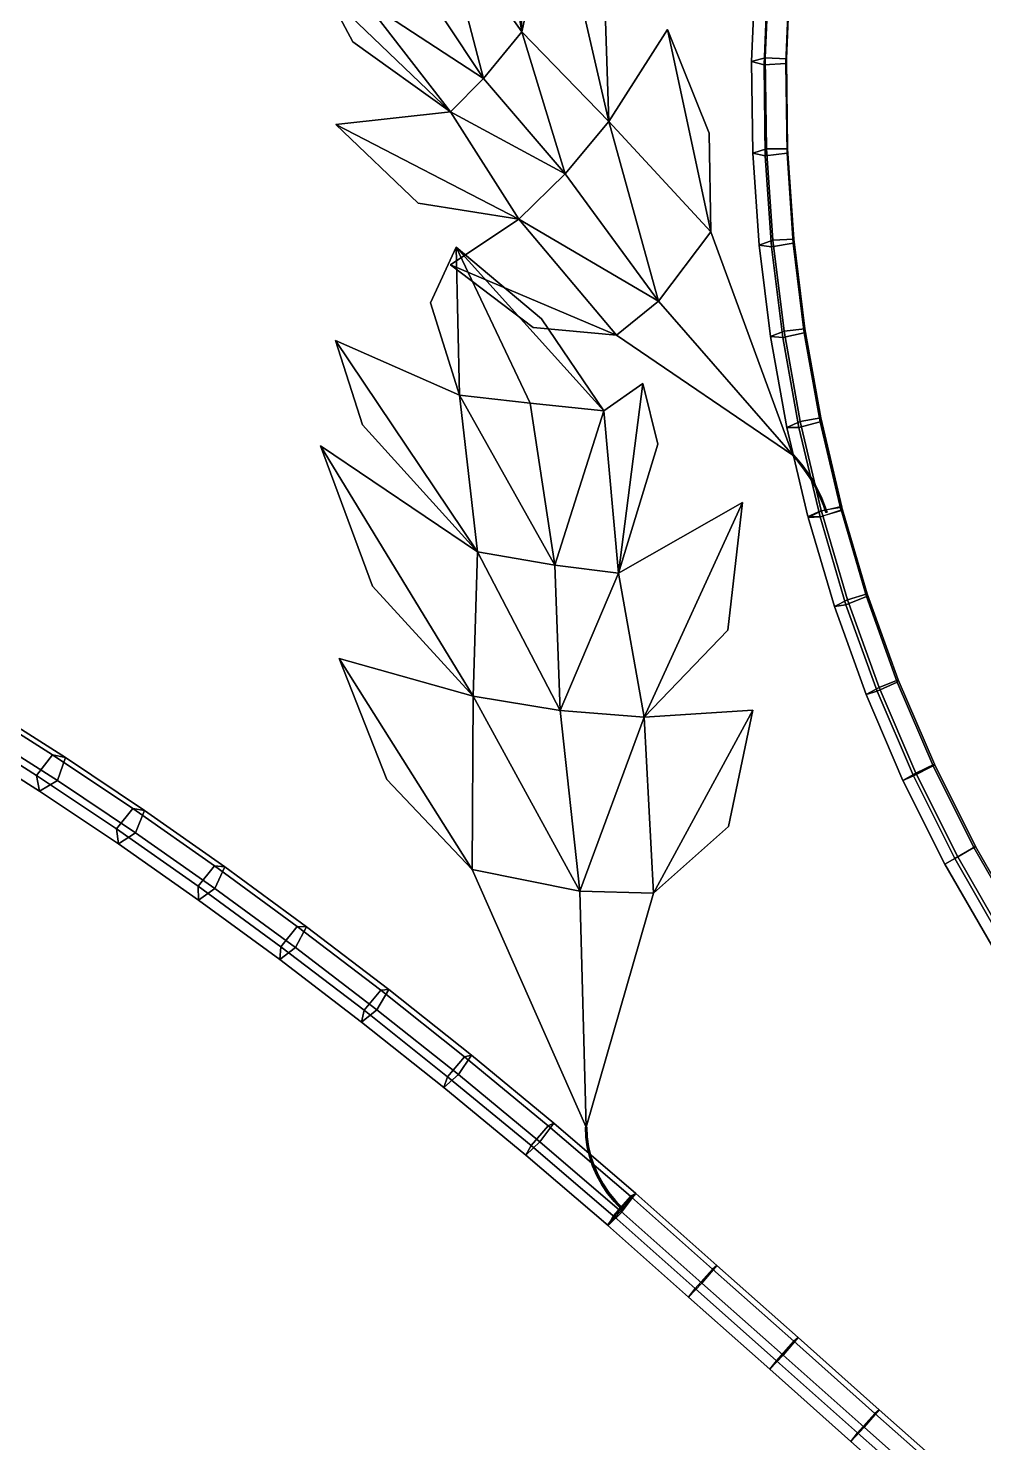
# Model space of a CAD drawing. Header units: metres. Extents: x -349 to 464, y -383 to 362.
# Drawn here: x -65.3 to -6.3, y 107.7 to 194.9 of the extents above; entities that cross this region are included whole.
import ezdxf

# ---------------------------------------------------------------- set-up
doc = ezdxf.new("R2010")
doc.units = ezdxf.units.M

msp = doc.modelspace()

# ---------------------------------------------------------------- linework, layer by layer
at = {"layer": 'Breeder_Leaf', "color": 3}
for points in [[(-39.7761, 201.669, 306.5938), (-37.08108, 207.9993, 304.1791), (-34.8304, 194.6842, 304.2363)], [(-39.7761, 201.669, 306.5938), (-34.8304, 194.6842, 304.2363), (-37.08108, 207.9993, 304.1791)], [(-37.08108, 207.9993, 304.1791), (-35.0876, 203.6268, 302.9926), (-34.8304, 194.6842, 304.2363)], [(-37.08108, 207.9993, 304.1791), (-34.8304, 194.6842, 304.2363), (-35.0876, 203.6268, 302.9926)], [(-34.8304, 194.6842, 304.2363), (-32.8325, 203.7885, 298.7035), (-29.4649, 189.1527, 302.8711)], [(-34.8304, 194.6842, 304.2363), (-29.4649, 189.1527, 302.8711), (-32.8325, 203.7885, 298.7035)], [(-32.8325, 203.7885, 298.7035), (-29.7142, 196.5895, 299.3317), (-29.4649, 189.1527, 302.8711)], [(-32.8325, 203.7885, 298.7035), (-29.4649, 189.1527, 302.8711), (-29.7142, 196.5895, 299.3317)], [(-37.2068, 191.8058, 307.7579), (-42.09244, 199.1832, 309.8149), (-39.7761, 201.669, 306.5938)], [(-37.2068, 191.8058, 307.7579), (-39.7761, 201.669, 306.5938), (-42.09244, 199.1832, 309.8149)], [(-37.2068, 191.8058, 307.7579), (-39.7761, 201.669, 306.5938), (-34.8304, 194.6842, 304.2363)], [(-37.2068, 191.8058, 307.7579), (-34.8304, 194.6842, 304.2363), (-39.7761, 201.669, 306.5938)], [(-44.5384, 196.6002, 312.8833), (-42.09244, 199.1832, 309.8149), (-37.2068, 191.8058, 307.7579)], [(-44.5384, 196.6002, 312.8833), (-37.2068, 191.8058, 307.7579), (-42.09244, 199.1832, 309.8149)], [(-39.2309, 189.7428, 312.0852), (-46.8503, 197.0444, 319.1079), (-44.5384, 196.6002, 312.8833)], [(-39.2309, 189.7428, 312.0852), (-44.5384, 196.6002, 312.8833), (-46.8503, 197.0444, 319.1079)], [(-39.2309, 189.7428, 312.0852), (-45.2521, 194.067, 318.3444), (-46.8503, 197.0444, 319.1079)], [(-39.2309, 189.7428, 312.0852), (-46.8503, 197.0444, 319.1079), (-45.2521, 194.067, 318.3444)], [(-39.2309, 189.7428, 312.0852), (-44.5384, 196.6002, 312.8833), (-37.2068, 191.8058, 307.7579)], [(-39.2309, 189.7428, 312.0852), (-37.2068, 191.8058, 307.7579), (-44.5384, 196.6002, 312.8833)], [(-32.1537, 185.933, 306.8748), (-37.2068, 191.8058, 307.7579), (-34.8304, 194.6842, 304.2363)], [(-32.1537, 185.933, 306.8748), (-34.8304, 194.6842, 304.2363), (-37.2068, 191.8058, 307.7579)], [(-32.1537, 185.933, 306.8748), (-34.8304, 194.6842, 304.2363), (-29.4649, 189.1527, 302.8711)], [(-32.1537, 185.933, 306.8748), (-29.4649, 189.1527, 302.8711), (-34.8304, 194.6842, 304.2363)], [(-29.4649, 189.1527, 302.8711), (-25.8522, 194.8371, 297.8157), (-23.1669, 182.3523, 301.5206)], [(-29.4649, 189.1527, 302.8711), (-23.1669, 182.3523, 301.5206), (-25.8522, 194.8371, 297.8157)], [(-25.8522, 194.8371, 297.8157), (-23.2732, 188.4453, 297.7398), (-23.1669, 182.3523, 301.5206)], [(-25.8522, 194.8371, 297.8157), (-23.1669, 182.3523, 301.5206), (-23.2732, 188.4453, 297.7398)], [(-39.2309, 189.7428, 312.0852), (-37.2068, 191.8058, 307.7579), (-32.1537, 185.933, 306.8748)], [(-39.2309, 189.7428, 312.0852), (-32.1537, 185.933, 306.8748), (-37.2068, 191.8058, 307.7579)], [(-35.00908, 183.1405, 311.0729), (-46.3175, 188.9672, 320.2169), (-39.2309, 189.7428, 312.0852)], [(-35.00908, 183.1405, 311.0729), (-39.2309, 189.7428, 312.0852), (-46.3175, 188.9672, 320.2169)], [(-35.00908, 183.1405, 311.0729), (-39.2309, 189.7428, 312.0852), (-32.1537, 185.933, 306.8748)], [(-35.00908, 183.1405, 311.0729), (-32.1537, 185.933, 306.8748), (-39.2309, 189.7428, 312.0852)], [(-35.00908, 183.1405, 311.0729), (-41.219, 184.11, 316.3779), (-46.3175, 188.9672, 320.2169)], [(-35.00908, 183.1405, 311.0729), (-46.3175, 188.9672, 320.2169), (-41.219, 184.11, 316.3779)], [(-26.3908, 178.073, 305.3533), (-32.1537, 185.933, 306.8748), (-29.4649, 189.1527, 302.8711)], [(-26.3908, 178.073, 305.3533), (-29.4649, 189.1527, 302.8711), (-32.1537, 185.933, 306.8748)], [(-26.3908, 178.073, 305.3533), (-29.4649, 189.1527, 302.8711), (-23.1669, 182.3523, 301.5206)], [(-26.3908, 178.073, 305.3533), (-23.1669, 182.3523, 301.5206), (-29.4649, 189.1527, 302.8711)], [(-35.00908, 183.1405, 311.0729), (-32.1537, 185.933, 306.8748), (-26.3908, 178.073, 305.3533)], [(-35.00908, 183.1405, 311.0729), (-26.3908, 178.073, 305.3533), (-32.1537, 185.933, 306.8748)], [(-28.9979, 175.9821, 310.5178), (-39.2313, 180.31, 317.7539), (-35.00908, 183.1405, 311.0729)], [(-28.9979, 175.9821, 310.5178), (-35.00908, 183.1405, 311.0729), (-39.2313, 180.31, 317.7539)], [(-28.9979, 175.9821, 310.5178), (-35.00908, 183.1405, 311.0729), (-26.3908, 178.073, 305.3533)], [(-28.9979, 175.9821, 310.5178), (-26.3908, 178.073, 305.3533), (-35.00908, 183.1405, 311.0729)], [(-18.1055, 168.5865, 303.6976), (-26.3908, 178.073, 305.3533), (-23.1669, 182.3523, 301.5206)], [(-18.1055, 168.5865, 303.6976), (-23.1669, 182.3523, 301.5206), (-26.3908, 178.073, 305.3533)], [(-38.8826, 181.4089, -66.3276), (-40.4679, 177.9817, -61.5441), (-38.6728, 172.2813, -56.4426)], [(-38.8826, 181.4089, -66.3276), (-38.6728, 172.2813, -56.4426), (-40.4679, 177.9817, -61.5441)], [(-29.7756, 171.3088, -62.824), (-38.8826, 181.4089, -66.3276), (-34.3081, 171.7764, -59.7315)], [(-29.7756, 171.3088, -62.824), (-34.3081, 171.7764, -59.7315), (-38.8826, 181.4089, -66.3276)], [(-29.7756, 171.3088, -62.824), (-33.6093, 176.9775, -67.9117), (-38.8826, 181.4089, -66.3276)], [(-29.7756, 171.3088, -62.824), (-38.8826, 181.4089, -66.3276), (-33.6093, 176.9775, -67.9117)], [(-34.3081, 171.7764, -59.7315), (-38.8826, 181.4089, -66.3276), (-38.6728, 172.2813, -56.4426)], [(-34.3081, 171.7764, -59.7315), (-38.6728, 172.2813, -56.4426), (-38.8826, 181.4089, -66.3276)], [(-28.9979, 175.9821, 310.5178), (-34.1295, 176.4512, 315.55), (-39.2313, 180.31, 317.7539)], [(-28.9979, 175.9821, 310.5178), (-39.2313, 180.31, 317.7539), (-34.1295, 176.4512, 315.55)], [(-28.9979, 175.9821, 310.5178), (-26.3908, 178.073, 305.3533), (-18.1055, 168.5865, 303.6976)], [(-28.9979, 175.9821, 310.5178), (-18.1055, 168.5865, 303.6976), (-26.3908, 178.073, 305.3533)], [(-38.6728, 172.2813, -56.4426), (-46.3351, 175.6411, -54.6943), (-37.5609, 162.6056, -52.7772)], [(-38.6728, 172.2813, -56.4426), (-37.5609, 162.6056, -52.7772), (-46.3351, 175.6411, -54.6943)], [(-46.3351, 175.6411, -54.6943), (-44.6694, 170.4522, -52.7026), (-37.5609, 162.6056, -52.7772)], [(-46.3351, 175.6411, -54.6943), (-37.5609, 162.6056, -52.7772), (-44.6694, 170.4522, -52.7026)], [(-28.8718, 161.3058, -61.00085), (-27.3775, 172.9943, -70.05359), (-29.7756, 171.3088, -62.824)], [(-28.8718, 161.3058, -61.00085), (-29.7756, 171.3088, -62.824), (-27.3775, 172.9943, -70.05359)], [(-28.8718, 161.3058, -61.00085), (-26.4413, 169.2616, -68.7562), (-27.3775, 172.9943, -70.05359)], [(-28.8718, 161.3058, -61.00085), (-27.3775, 172.9943, -70.05359), (-26.4413, 169.2616, -68.7562)], [(-32.7923, 161.792, -56.3529), (-38.6728, 172.2813, -56.4426), (-37.5609, 162.6056, -52.7772)], [(-32.7923, 161.792, -56.3529), (-37.5609, 162.6056, -52.7772), (-38.6728, 172.2813, -56.4426)], [(-32.7923, 161.792, -56.3529), (-34.3081, 171.7764, -59.7315), (-38.6728, 172.2813, -56.4426)], [(-32.7923, 161.792, -56.3529), (-38.6728, 172.2813, -56.4426), (-34.3081, 171.7764, -59.7315)], [(-29.7756, 171.3088, -62.824), (-34.3081, 171.7764, -59.7315), (-32.7923, 161.792, -56.3529)], [(-29.7756, 171.3088, -62.824), (-32.7923, 161.792, -56.3529), (-34.3081, 171.7764, -59.7315)], [(-28.8718, 161.3058, -61.00085), (-29.7756, 171.3088, -62.824), (-32.7923, 161.792, -56.3529)], [(-28.8718, 161.3058, -61.00085), (-32.7923, 161.792, -56.3529), (-29.7756, 171.3088, -62.824)], [(-37.5609, 162.6056, -52.7772), (-47.2566, 169.1475, -47.8131), (-37.8415, 153.7227, -50.5013)], [(-37.5609, 162.6056, -52.7772), (-37.8415, 153.7227, -50.5013), (-47.2566, 169.1475, -47.8131)], [(-47.2566, 169.1475, -47.8131), (-44.04451, 160.5035, -47.5279), (-37.8415, 153.7227, -50.5013)], [(-47.2566, 169.1475, -47.8131), (-37.8415, 153.7227, -50.5013), (-44.04451, 160.5035, -47.5279)], [(-27.2817, 152.4174, -58.9352), (-21.2129, 165.6646, -70.1134), (-28.8718, 161.3058, -61.00085)], [(-27.2817, 152.4174, -58.9352), (-28.8718, 161.3058, -61.00085), (-21.2129, 165.6646, -70.1134)], [(-27.2817, 152.4174, -58.9352), (-22.1254, 157.7896, -65.05959), (-21.2129, 165.6646, -70.1134)], [(-27.2817, 152.4174, -58.9352), (-21.2129, 165.6646, -70.1134), (-22.1254, 157.7896, -65.05959)], [(-32.4733, 152.8316, -54.5749), (-37.5609, 162.6056, -52.7772), (-37.8415, 153.7227, -50.5013)], [(-32.4733, 152.8316, -54.5749), (-37.8415, 153.7227, -50.5013), (-37.5609, 162.6056, -52.7772)], [(-32.4733, 152.8316, -54.5749), (-32.7923, 161.792, -56.3529), (-37.5609, 162.6056, -52.7772)], [(-32.4733, 152.8316, -54.5749), (-37.5609, 162.6056, -52.7772), (-32.7923, 161.792, -56.3529)], [(-28.8718, 161.3058, -61.00085), (-32.7923, 161.792, -56.3529), (-32.4733, 152.8316, -54.5749)], [(-28.8718, 161.3058, -61.00085), (-32.4733, 152.8316, -54.5749), (-32.7923, 161.792, -56.3529)], [(-27.2817, 152.4174, -58.9352), (-28.8718, 161.3058, -61.00085), (-32.4733, 152.8316, -54.5749)], [(-27.2817, 152.4174, -58.9352), (-32.4733, 152.8316, -54.5749), (-28.8718, 161.3058, -61.00085)], [(-37.8415, 153.7227, -50.5013), (-46.1012, 156.0338, -45.6135), (-37.8921, 143.0144, -48.07504)], [(-37.8415, 153.7227, -50.5013), (-37.8921, 143.0144, -48.07504), (-46.1012, 156.0338, -45.6135)], [(-46.1012, 156.0338, -45.6135), (-43.17, 148.5702, -44.6185), (-37.8921, 143.0144, -48.07504)], [(-46.1012, 156.0338, -45.6135), (-37.8921, 143.0144, -48.07504), (-43.17, 148.5702, -44.6185)], [(-31.2441, 141.6811, -51.7706), (-37.8415, 153.7227, -50.5013), (-37.8921, 143.0144, -48.07504)], [(-31.2441, 141.6811, -51.7706), (-37.8921, 143.0144, -48.07504), (-37.8415, 153.7227, -50.5013)], [(-31.2441, 141.6811, -51.7706), (-32.4733, 152.8316, -54.5749), (-37.8415, 153.7227, -50.5013)], [(-31.2441, 141.6811, -51.7706), (-37.8415, 153.7227, -50.5013), (-32.4733, 152.8316, -54.5749)], [(-27.2817, 152.4174, -58.9352), (-32.4733, 152.8316, -54.5749), (-31.2441, 141.6811, -51.7706)], [(-27.2817, 152.4174, -58.9352), (-31.2441, 141.6811, -51.7706), (-32.4733, 152.8316, -54.5749)], [(-26.7008, 141.5685, -57.3691), (-20.585, 152.8551, -66.1326), (-27.2817, 152.4174, -58.9352)], [(-26.7008, 141.5685, -57.3691), (-27.2817, 152.4174, -58.9352), (-20.585, 152.8551, -66.1326)], [(-26.7008, 141.5685, -57.3691), (-22.09056, 145.6696, -63.132), (-20.585, 152.8551, -66.1326)], [(-26.7008, 141.5685, -57.3691), (-20.585, 152.8551, -66.1326), (-22.09056, 145.6696, -63.132)], [(-26.7008, 141.5685, -57.3691), (-27.2817, 152.4174, -58.9352), (-31.2441, 141.6811, -51.7706)], [(-26.7008, 141.5685, -57.3691), (-31.2441, 141.6811, -51.7706), (-27.2817, 152.4174, -58.9352)], [(-30.8622, 127.1282, -48.636), (-31.2441, 141.6811, -51.7706), (-37.8921, 143.0144, -48.07504)], [(-30.8622, 127.1282, -48.636), (-37.8921, 143.0144, -48.07504), (-31.2441, 141.6811, -51.7706)], [(-26.7008, 141.5685, -57.3691), (-31.2441, 141.6811, -51.7706), (-30.8622, 127.1282, -48.636)], [(-26.7008, 141.5685, -57.3691), (-30.8622, 127.1282, -48.636), (-31.2441, 141.6811, -51.7706)]]:
    msp.add_3dface(points, dxfattribs=at)
at = {"layer": 'Breeder_Petiole', "color": 3}
for points in [[(-19.8113, 193.0917, 306.8761), (-19.577, 198.7045, 308.078), (-20.4234, 198.5102, 309.15), (-20.6576, 192.863, 307.9414)], [(-20.6576, 192.863, 307.9414), (-20.4234, 198.5102, 309.15), (-19.6559, 198.2395, 310.2639), (-19.8886, 192.644, 309.0657)], [(-19.8886, 192.644, 309.0657), (-19.6559, 198.2395, 310.2639), (-18.3102, 198.2681, 309.8683), (-18.5422, 192.7401, 308.6834)], [(-18.5115, 193.0161, 307.3321), (-18.2785, 198.5557, 308.5194), (-19.577, 198.7045, 308.078), (-19.8113, 193.0917, 306.8761)], [(-18.5422, 192.7401, 308.6834), (-18.3102, 198.2681, 309.8683), (-18.2785, 198.5557, 308.5194), (-18.5115, 193.0161, 307.3321)], [(-19.7355, 187.4632, 305.7284), (-19.8113, 193.0917, 306.8761), (-20.6576, 192.863, 307.9414), (-20.5797, 187.2, 306.7874)], [(-20.5797, 187.2, 306.7874), (-20.6576, 192.863, 307.9414), (-19.8886, 192.644, 309.0657), (-19.8121, 187.0329, 307.9214)], [(-18.4384, 187.461, 306.1981), (-18.5115, 193.0161, 307.3321), (-19.8113, 193.0917, 306.8761), (-19.7355, 187.4632, 305.7284)], [(-18.4688, 187.1966, 307.5518), (-18.5422, 192.7401, 308.6834), (-18.5115, 193.0161, 307.3321), (-18.4384, 187.461, 306.1981)], [(-19.8121, 187.0329, 307.9214), (-19.8886, 192.644, 309.0657), (-18.5422, 192.7401, 308.6834), (-18.4688, 187.1966, 307.5518)], [(-19.3498, 181.8359, 304.6381), (-19.7355, 187.4632, 305.7284), (-20.5797, 187.2, 306.7874), (-20.19, 181.5385, 305.6911)], [(-20.19, 181.5385, 305.6911), (-20.5797, 187.2, 306.7874), (-19.8121, 187.0329, 307.9214), (-19.4267, 181.423, 306.8345)], [(-19.4267, 181.423, 306.8345), (-19.8121, 187.0329, 307.9214), (-18.4688, 187.1966, 307.5518), (-18.0901, 181.6542, 306.4767)], [(-18.05944, 181.907, 305.1208), (-18.4384, 187.461, 306.1981), (-19.7355, 187.4632, 305.7284), (-19.3498, 181.8359, 304.6381)], [(-18.0901, 181.6542, 306.4767), (-18.4688, 187.1966, 307.5518), (-18.4384, 187.461, 306.1981), (-18.05944, 181.907, 305.1208)], [(-18.6552, 176.227, 303.6083), (-19.3498, 181.8359, 304.6381), (-20.19, 181.5385, 305.6911), (-19.4896, 175.8954, 304.6558)], [(-19.4896, 175.8954, 304.6558), (-20.19, 181.5385, 305.6911), (-19.4267, 181.423, 306.8345), (-18.7334, 175.8315, 305.8079)], [(-18.7334, 175.8315, 305.8079), (-19.4267, 181.423, 306.8345), (-18.0901, 181.6542, 306.4767), (-17.4072, 176.1298, 305.4613)], [(-17.3756, 176.371, 304.1033), (-18.05944, 181.907, 305.1208), (-19.3498, 181.8359, 304.6381), (-18.6552, 176.227, 303.6083)], [(-17.4072, 176.1298, 305.4613), (-18.0901, 181.6542, 306.4767), (-18.05944, 181.907, 305.1208), (-17.3756, 176.371, 304.1033)], [(-17.6539, 170.6532, 302.6421), (-18.6552, 176.227, 303.6083), (-19.4896, 175.8954, 304.6558), (-18.4806, 170.2879, 303.6843)], [(-16.389, 170.8696, 303.1484), (-17.3756, 176.371, 304.1033), (-18.6552, 176.227, 303.6083), (-17.6539, 170.6532, 302.6421)], [(-16.4221, 170.64, 304.5083), (-17.4072, 176.1298, 305.4613), (-17.3756, 176.371, 304.1033), (-16.389, 170.8696, 303.1484)], [(-18.4806, 170.2879, 303.6843), (-19.4896, 175.8954, 304.6558), (-18.7334, 175.8315, 305.8079), (-17.7344, 170.275, 304.8445)], [(-17.7344, 170.275, 304.8445), (-18.7334, 175.8315, 305.8079), (-17.4072, 176.1298, 305.4613), (-16.4221, 170.64, 304.5083)], [(-16.3555, 165.1593, 301.7462), (-17.6539, 170.6532, 302.6421), (-18.4806, 170.2879, 303.6843), (-17.1822, 164.7939, 302.7884)], [(-17.1822, 164.7939, 302.7884), (-18.4806, 170.2879, 303.6843), (-17.7344, 170.275, 304.8445), (-16.4359, 164.7811, 303.9486)], [(-16.4359, 164.7811, 303.9486), (-17.7344, 170.275, 304.8445), (-16.4221, 170.64, 304.5083), (-15.1237, 165.146, 303.6124)], [(-15.09063, 165.3756, 302.2525), (-16.389, 170.8696, 303.1484), (-17.6539, 170.6532, 302.6421), (-16.3555, 165.1593, 301.7462)], [(-15.1237, 165.146, 303.6124), (-16.4221, 170.64, 304.5083), (-16.389, 170.8696, 303.1484), (-15.09063, 165.3756, 302.2525)], [(-17.8128, 168.249, 303.5531), (-18.1156, 168.5891, 303.661), (-18.1345, 168.5627, 303.6915), (-17.8328, 168.2238, 303.584)], [(-17.8328, 168.2238, 303.584), (-18.1345, 168.5627, 303.6915), (-18.1136, 168.5689, 303.7304), (-17.8115, 168.2296, 303.6228)], [(-17.7789, 168.2706, 303.5725), (-18.0829, 168.6121, 303.6808), (-18.1156, 168.5891, 303.661), (-17.8128, 168.249, 303.5531)], [(-17.8115, 168.2296, 303.6228), (-18.1136, 168.5689, 303.7304), (-18.08124, 168.5999, 303.7236), (-17.7776, 168.2589, 303.6155)], [(-17.7776, 168.2589, 303.6155), (-18.08124, 168.5999, 303.7236), (-18.0829, 168.6121, 303.6808), (-17.7789, 168.2706, 303.5725)], [(-17.5268, 167.8935, 303.4485), (-17.8128, 168.249, 303.5531), (-17.8328, 168.2238, 303.584), (-17.548, 167.8696, 303.4801)], [(-17.548, 167.8696, 303.4801), (-17.8328, 168.2238, 303.584), (-17.8115, 168.2296, 303.6228), (-17.5261, 167.8749, 303.519)], [(-17.4916, 167.9139, 303.4677), (-17.7789, 168.2706, 303.5725), (-17.8128, 168.249, 303.5531), (-17.5268, 167.8935, 303.4485)], [(-17.5261, 167.8749, 303.519), (-17.8115, 168.2296, 303.6228), (-17.7776, 168.2589, 303.6155), (-17.4907, 167.9027, 303.5112)], [(-17.4907, 167.9027, 303.5112), (-17.7776, 168.2589, 303.6155), (-17.7789, 168.2706, 303.5725), (-17.4916, 167.9139, 303.4677)], [(-17.2582, 167.5237, 303.3477), (-17.5268, 167.8935, 303.4485), (-17.548, 167.8696, 303.4801), (-17.2806, 167.5009, 303.3799)], [(-17.2806, 167.5009, 303.3799), (-17.548, 167.8696, 303.4801), (-17.5261, 167.8749, 303.519), (-17.2582, 167.5058, 303.4189)], [(-17.2217, 167.5428, 303.3666), (-17.4916, 167.9139, 303.4677), (-17.5268, 167.8935, 303.4485), (-17.2582, 167.5237, 303.3477)], [(-17.2582, 167.5058, 303.4189), (-17.5261, 167.8749, 303.519), (-17.4907, 167.9027, 303.5112), (-17.2213, 167.532, 303.4106)], [(-17.2213, 167.532, 303.4106), (-17.4907, 167.9027, 303.5112), (-17.4916, 167.9139, 303.4677), (-17.2217, 167.5428, 303.3666)], [(-17.00787, 167.1403, 303.251), (-17.2582, 167.5237, 303.3477), (-17.2806, 167.5009, 303.3799), (-17.03139, 167.1189, 303.2838)], [(-17.03139, 167.1189, 303.2838), (-17.2806, 167.5009, 303.3799), (-17.2582, 167.5058, 303.4189), (-17.00842, 167.1232, 303.323)], [(-16.9701, 167.158, 303.2696), (-17.2217, 167.5428, 303.3666), (-17.2582, 167.5237, 303.3477), (-17.00787, 167.1403, 303.251)], [(-17.00842, 167.1232, 303.323), (-17.2582, 167.5058, 303.4189), (-17.2213, 167.532, 303.4106), (-16.97, 167.1477, 303.3141)], [(-16.97, 167.1477, 303.3141), (-17.2213, 167.532, 303.4106), (-17.2217, 167.5428, 303.3666), (-16.9701, 167.158, 303.2696)], [(-16.7761, 166.7442, 303.1584), (-17.00787, 167.1403, 303.251), (-17.03139, 167.1189, 303.2838), (-16.8007, 166.7243, 303.1918)], [(-16.8007, 166.7243, 303.1918), (-17.03139, 167.1189, 303.2838), (-17.00842, 167.1232, 303.323), (-16.7772, 166.728, 303.2313)], [(-16.7772, 166.728, 303.2313), (-17.00842, 167.1232, 303.323), (-16.97, 167.1477, 303.3141), (-16.7374, 166.7508, 303.2219)], [(-16.7373, 166.7605, 303.1769), (-16.9701, 167.158, 303.2696), (-17.00787, 167.1403, 303.251), (-16.7761, 166.7442, 303.1584)], [(-16.7374, 166.7508, 303.2219), (-16.97, 167.1477, 303.3141), (-16.9701, 167.158, 303.2696), (-16.7373, 166.7605, 303.1769)], [(-16.5637, 166.3366, 303.0705), (-16.7761, 166.7442, 303.1584), (-16.8007, 166.7243, 303.1918), (-16.5893, 166.3181, 303.1044)], [(-16.5893, 166.3181, 303.1044), (-16.8007, 166.7243, 303.1918), (-16.7772, 166.728, 303.2313), (-16.5653, 166.3212, 303.144)], [(-16.5653, 166.3212, 303.144), (-16.7772, 166.728, 303.2313), (-16.7374, 166.7508, 303.2219), (-16.5242, 166.3421, 303.1342)], [(-16.5237, 166.3514, 303.0887), (-16.7373, 166.7605, 303.1769), (-16.7761, 166.7442, 303.1584), (-16.5637, 166.3366, 303.0705)], [(-16.5242, 166.3421, 303.1342), (-16.7374, 166.7508, 303.2219), (-16.7373, 166.7605, 303.1769), (-16.5237, 166.3514, 303.0887)], [(-16.3711, 165.9182, 302.9872), (-16.5637, 166.3366, 303.0705), (-16.5893, 166.3181, 303.1044), (-16.3976, 165.9012, 303.0217)], [(-16.3976, 165.9012, 303.0217), (-16.5893, 166.3181, 303.1044), (-16.5653, 166.3212, 303.144), (-16.3732, 165.9038, 303.0615)], [(-16.3732, 165.9038, 303.0615), (-16.5653, 166.3212, 303.144), (-16.5242, 166.3421, 303.1342), (-16.3308, 165.9228, 303.0511)], [(-16.3301, 165.9314, 303.0052), (-16.5237, 166.3514, 303.0887), (-16.5637, 166.3366, 303.0705), (-16.3711, 165.9182, 302.9872)], [(-16.3308, 165.9228, 303.0511), (-16.5242, 166.3421, 303.1342), (-16.5237, 166.3514, 303.0887), (-16.3301, 165.9314, 303.0052)], [(-16.1987, 165.4902, 302.9087), (-16.3711, 165.9182, 302.9872), (-16.3976, 165.9012, 303.0217), (-16.226, 165.4748, 302.9439)], [(-16.226, 165.4748, 302.9439), (-16.3976, 165.9012, 303.0217), (-16.3732, 165.9038, 303.0615), (-16.2012, 165.4768, 302.9838)], [(-16.2012, 165.4768, 302.9838), (-16.3732, 165.9038, 303.0615), (-16.3308, 165.9228, 303.0511), (-16.1577, 165.4937, 302.973)], [(-16.1567, 165.5018, 302.9267), (-16.3301, 165.9314, 303.0052), (-16.3711, 165.9182, 302.9872), (-16.1987, 165.4902, 302.9087)], [(-16.1577, 165.4937, 302.973), (-16.3308, 165.9228, 303.0511), (-16.3301, 165.9314, 303.0052), (-16.1567, 165.5018, 302.9267)], [(-14.7355, 159.6509, 300.9074), (-16.3488, 165.1315, 301.742), (-17.166, 164.7327, 302.7795), (-15.5468, 159.2381, 301.9441)], [(-14.8381, 159.3565, 303.1218), (-16.4324, 164.7705, 303.9472), (-15.1379, 165.2013, 303.6206), (-13.5652, 159.8523, 302.8022)], [(-13.5179, 160.0283, 301.4347), (-15.1026, 165.4194, 302.2588), (-16.3488, 165.1315, 301.742), (-14.7355, 159.6509, 300.9074)], [(-16.04705, 165.0535, 302.8354), (-16.1987, 165.4902, 302.9087), (-16.226, 165.4748, 302.9439), (-16.07458, 165.038, 302.8708)], [(-16.07458, 165.038, 302.8708), (-16.226, 165.4748, 302.9439), (-16.2012, 165.4768, 302.9838), (-16.04957, 165.04, 302.9111)], [(-16.04957, 165.04, 302.9111), (-16.2012, 165.4768, 302.9838), (-16.1577, 165.4937, 302.973), (-16.00576, 165.057, 302.9002)], [(-16.00476, 165.0652, 302.8535), (-16.1567, 165.5018, 302.9267), (-16.1987, 165.4902, 302.9087), (-16.04705, 165.0535, 302.8354)], [(-16.00576, 165.057, 302.9002), (-16.1577, 165.4937, 302.973), (-16.1567, 165.5018, 302.9267), (-16.00476, 165.0652, 302.8535)], [(-13.5652, 159.8523, 302.8022), (-15.1379, 165.2013, 303.6206), (-15.1026, 165.4194, 302.2588), (-13.5179, 160.0283, 301.4347)], [(-15.5468, 159.2381, 301.9441), (-17.166, 164.7327, 302.7795), (-16.4324, 164.7705, 303.9472), (-14.8381, 159.3565, 303.1218)], [(-12.7896, 154.2512, 300.281), (-14.7355, 159.6509, 300.9074), (-15.5468, 159.2381, 301.9441), (-13.5941, 153.8246, 301.3174)], [(-12.9151, 154.0224, 302.502), (-14.8381, 159.3565, 303.1218), (-13.5652, 159.8523, 302.8022), (-11.6678, 154.582, 302.187)], [(-11.6059, 154.7166, 300.8154), (-13.5179, 160.0283, 301.4347), (-14.7355, 159.6509, 300.9074), (-12.7896, 154.2512, 300.281)], [(-11.6678, 154.582, 302.187), (-13.5652, 159.8523, 302.8022), (-13.5179, 160.0283, 301.4347), (-11.6059, 154.7166, 300.8154)], [(-13.5941, 153.8246, 301.3174), (-15.5468, 159.2381, 301.9441), (-14.8381, 159.3565, 303.1218), (-12.9151, 154.0224, 302.502)], [(-10.6726, 148.794, 302.0904), (-12.9151, 154.0224, 302.502), (-11.6678, 154.582, 302.187), (-9.4546, 149.4158, 301.7775)], [(-9.3756, 149.5098, 300.4034), (-11.6059, 154.7166, 300.8154), (-12.7896, 154.2512, 300.281), (-10.5202, 148.9585, 299.8655)], [(-9.4546, 149.4158, 301.7775), (-11.6678, 154.582, 302.187), (-11.6059, 154.7166, 300.8154), (-9.3756, 149.5098, 300.4034)], [(-10.5202, 148.9585, 299.8655), (-12.7896, 154.2512, 300.281), (-13.5941, 153.8246, 301.3174), (-11.3171, 148.5186, 300.9021)], [(-11.3171, 148.5186, 300.9021), (-13.5941, 153.8246, 301.3174), (-12.9151, 154.0224, 302.502), (-10.6726, 148.794, 302.0904)], [(-64.7689, 148.8219, -62.4692), (-69.5897, 151.8831, -66.1018), (-68.6272, 153.168, -66.296), (-63.7928, 150.0976, -62.6559)], [(-63.7928, 150.0976, -62.6559), (-68.6272, 153.168, -66.296), (-67.7535, 152.949, -67.6392), (-62.9919, 149.9238, -64.05013)], [(-62.9919, 149.9238, -64.05013), (-67.7535, 152.949, -67.6392), (-68.1882, 151.4998, -68.2836), (-63.486, 148.5123, -64.734)], [(-64.5804, 147.8477, -63.7461), (-69.32, 150.858, -67.3232), (-69.5897, 151.8831, -66.1018), (-64.7689, 148.8219, -62.4692)], [(-63.486, 148.5123, -64.734), (-68.1882, 151.4998, -68.2836), (-69.32, 150.858, -67.3232), (-64.5804, 147.8477, -63.7461)], [(-59.8318, 145.5209, -59.2232), (-64.7689, 148.8219, -62.4692), (-63.7928, 150.0976, -62.6559), (-58.8419, 146.787, -59.4037)], [(-58.8419, 146.787, -59.4037), (-63.7928, 150.0976, -62.6559), (-62.9919, 149.9238, -64.05013), (-58.1154, 146.6618, -60.8431)], [(-58.1154, 146.6618, -60.8431), (-62.9919, 149.9238, -64.05013), (-63.486, 148.5123, -64.734), (-58.6701, 145.2906, -61.5618)], [(-8.1211, 143.6966, 301.8886), (-10.6726, 148.794, 302.0904), (-9.4546, 149.4158, 301.7775), (-6.936, 144.3789, 301.5753)], [(-6.8376, 144.4333, 300.2003), (-9.3756, 149.5098, 300.4034), (-10.5202, 148.9585, 299.8655), (-7.938, 143.7984, 299.6623)], [(-6.936, 144.3789, 301.5753), (-9.4546, 149.4158, 301.7775), (-9.3756, 149.5098, 300.4034), (-6.8376, 144.4333, 300.2003)], [(-59.7262, 144.6014, -60.5493), (-64.5804, 147.8477, -63.7461), (-64.7689, 148.8219, -62.4692), (-59.8318, 145.5209, -59.2232)], [(-58.6701, 145.2906, -61.5618), (-63.486, 148.5123, -64.734), (-64.5804, 147.8477, -63.7461), (-59.7262, 144.6014, -60.5493)], [(-7.938, 143.7984, 299.6623), (-10.5202, 148.9585, 299.8655), (-11.3171, 148.5186, 300.9021), (-8.7266, 143.3457, 300.6998)], [(-8.7266, 143.3457, 300.6998), (-11.3171, 148.5186, 300.9021), (-10.6726, 148.794, 302.0904), (-8.1211, 143.6966, 301.8886)], [(-54.8025, 141.9957, -56.3795), (-59.8318, 145.5209, -59.2232), (-58.8419, 146.787, -59.4037), (-53.7988, 143.2516, -56.5548)], [(-53.7988, 143.2516, -56.5548), (-58.8419, 146.787, -59.4037), (-58.1154, 146.6618, -60.8431), (-53.1478, 143.1781, -58.03342)], [(-53.1478, 143.1781, -58.03342), (-58.1154, 146.6618, -60.8431), (-58.6701, 145.2906, -61.5618), (-53.764, 141.8499, -58.782)], [(-54.7811, 141.1343, -57.7481), (-59.7262, 144.6014, -60.5493), (-59.8318, 145.5209, -59.2232), (-54.8025, 141.9957, -56.3795)], [(-53.764, 141.8499, -58.782), (-58.6701, 145.2906, -61.5618), (-59.7262, 144.6014, -60.5493), (-54.7811, 141.1343, -57.7481)], [(-5.2726, 138.7549, 301.8973), (-8.1211, 143.6966, 301.8886), (-6.936, 144.3789, 301.5753), (-4.1239, 139.4955, 301.5809)], [(-4.00391, 139.5115, 300.2066), (-6.8376, 144.4333, 300.2003), (-7.938, 143.7984, 299.6623), (-5.05523, 138.7958, 299.6721)], [(-4.1239, 139.4955, 301.5809), (-6.936, 144.3789, 301.5753), (-6.8376, 144.4333, 300.2003), (-4.00391, 139.5115, 300.2066)], [(-49.7056, 138.2627, -53.9516), (-54.8025, 141.9957, -56.3795), (-53.7988, 143.2516, -56.5548), (-48.6881, 139.508, -54.1229)], [(-48.6881, 139.508, -54.1229), (-53.7988, 143.2516, -56.5548), (-53.1478, 143.1781, -58.03342), (-48.1135, 139.4893, -55.6345)], [(-48.1135, 139.4893, -55.6345), (-53.1478, 143.1781, -58.03342), (-53.764, 141.8499, -58.782), (-48.7918, 138.2063, -56.4079)], [(-5.05523, 138.7958, 299.6721), (-7.938, 143.7984, 299.6623), (-8.7266, 143.3457, 300.6998), (-5.8348, 138.3309, 300.7109)], [(-5.8348, 138.3309, 300.7109), (-8.7266, 143.3457, 300.6998), (-8.1211, 143.6966, 301.8886), (-5.2726, 138.7549, 301.8973)], [(-49.7693, 137.4628, -55.3557), (-54.7811, 141.1343, -57.7481), (-54.8025, 141.9957, -56.3795), (-49.7056, 138.2627, -53.9516)], [(-48.7918, 138.2063, -56.4079), (-53.764, 141.8499, -58.782), (-54.7811, 141.1343, -57.7481), (-49.7693, 137.4628, -55.3557)], [(-44.5661, 134.3397, -51.951), (-49.7056, 138.2627, -53.9516), (-48.6881, 139.508, -54.1229), (-43.5347, 135.5739, -52.1195)], [(-43.03705, 135.6127, -53.6577), (-48.1135, 139.4893, -55.6345), (-48.7918, 138.2063, -56.4079), (-43.7777, 134.377, -54.4507)], [(-43.5347, 135.5739, -52.1195), (-48.6881, 139.508, -54.1229), (-48.1135, 139.4893, -55.6345), (-43.03705, 135.6127, -53.6577)], [(-44.7154, 133.6042, -53.3835), (-49.7693, 137.4628, -55.3557), (-49.7056, 138.2627, -53.9516), (-44.5661, 134.3397, -51.951)], [(-43.7777, 134.377, -54.4507), (-48.7918, 138.2063, -56.4079), (-49.7693, 137.4628, -55.3557), (-44.7154, 133.6042, -53.3835)], [(-39.409, 130.245, -50.3873), (-44.5661, 134.3397, -51.951), (-43.5347, 135.5739, -52.1195), (-38.3639, 131.4678, -50.5541)], [(-37.9432, 131.5665, -52.1125), (-43.03705, 135.6127, -53.6577), (-43.7777, 134.377, -54.4507), (-38.7462, 130.38, -52.9198)], [(-38.3639, 131.4678, -50.5541), (-43.5347, 135.5739, -52.1195), (-43.03705, 135.6127, -53.6577), (-37.9432, 131.5665, -52.1125)], [(-38.7462, 130.38, -52.9198), (-43.7777, 134.377, -54.4507), (-44.7154, 133.6042, -53.3835), (-39.6439, 129.5765, -51.841)], [(-39.6439, 129.5765, -51.841), (-44.7154, 133.6042, -53.3835), (-44.5661, 134.3397, -51.951), (-39.409, 130.245, -50.3873)], [(-34.2595, 125.998, -49.2677), (-39.409, 130.245, -50.3873), (-38.3639, 131.4678, -50.5541), (-33.2008, 127.2091, -49.4341)], [(-32.8569, 127.3698, -51.00611), (-37.9432, 131.5665, -52.1125), (-38.7462, 130.38, -52.9198), (-33.7219, 126.2342, -51.8224)], [(-33.2008, 127.2091, -49.4341), (-38.3639, 131.4678, -50.5541), (-37.9432, 131.5665, -52.1125), (-32.8569, 127.3698, -51.00611)], [(-33.7219, 126.2342, -51.8224), (-38.7462, 130.38, -52.9198), (-39.6439, 129.5765, -51.841), (-34.5797, 125.3989, -50.7353)], [(-34.5797, 125.3989, -50.7353), (-39.6439, 129.5765, -51.841), (-39.409, 130.245, -50.3873), (-34.2595, 125.998, -49.2677)], [(-27.792, 123.0338, -50.3412), (-32.8569, 127.3698, -51.00611), (-33.7219, 126.2342, -51.8224), (-28.6571, 121.8982, -51.1576)], [(-28.136, 122.8731, -48.7692), (-33.2008, 127.2091, -49.4341), (-32.8569, 127.3698, -51.00611), (-27.792, 123.0338, -50.3412)], [(-29.1947, 121.662, -48.6029), (-34.2595, 125.998, -49.2677), (-33.2008, 127.2091, -49.4341), (-28.136, 122.8731, -48.7692)], [(-30.8514, 126.5449, -48.9188), (-30.8765, 127.146, -48.6831), (-30.9144, 127.1271, -48.6388), (-30.8892, 126.5242, -48.8751)], [(-30.8892, 126.5242, -48.8751), (-30.9144, 127.1271, -48.6388), (-30.8806, 127.1096, -48.5907), (-30.8558, 126.5113, -48.8254)], [(-30.7673, 125.9407, -49.1322), (-30.8514, 126.5449, -48.9188), (-30.8892, 126.5242, -48.8751), (-30.805, 125.9182, -49.08878)], [(-30.805, 125.9182, -49.08878), (-30.8892, 126.5242, -48.8751), (-30.8558, 126.5113, -48.8254), (-30.7722, 125.9098, -49.03711)], [(-30.8558, 126.5113, -48.8254), (-30.8806, 127.1096, -48.5907), (-30.8215, 127.1176, -48.6049), (-30.7971, 126.5239, -48.8379)], [(-30.7937, 126.5447, -48.8954), (-30.8183, 127.1401, -48.6618), (-30.8765, 127.146, -48.6831), (-30.8514, 126.5449, -48.9188)], [(-30.7722, 125.9098, -49.03711), (-30.8558, 126.5113, -48.8254), (-30.7971, 126.5239, -48.8379), (-30.714, 125.927, -49.04814)], [(-30.7102, 125.9462, -49.1067), (-30.7937, 126.5447, -48.8954), (-30.8514, 126.5449, -48.9188), (-30.7673, 125.9407, -49.1322)], [(-30.7971, 126.5239, -48.8379), (-30.8215, 127.1176, -48.6049), (-30.8183, 127.1401, -48.6618), (-30.7937, 126.5447, -48.8954)], [(-30.714, 125.927, -49.04814), (-30.7971, 126.5239, -48.8379), (-30.7937, 126.5447, -48.8954), (-30.7102, 125.9462, -49.1067)], [(-28.6571, 121.8982, -51.1576), (-33.7219, 126.2342, -51.8224), (-34.5797, 125.3989, -50.7353), (-29.5149, 121.0629, -50.07051)], [(-29.5149, 121.0629, -50.07051), (-34.5797, 125.3989, -50.7353), (-34.2595, 125.998, -49.2677), (-29.1947, 121.662, -48.6029)], [(-30.6249, 125.3392, -49.3207), (-30.7673, 125.9407, -49.1322), (-30.805, 125.9182, -49.08878), (-30.6624, 125.3148, -49.2775)], [(-30.6624, 125.3148, -49.2775), (-30.805, 125.9182, -49.08878), (-30.7722, 125.9098, -49.03711), (-30.6307, 125.3109, -49.224)], [(-30.6307, 125.3109, -49.224), (-30.7722, 125.9098, -49.03711), (-30.714, 125.927, -49.04814), (-30.5733, 125.3329, -49.2338)], [(-30.569, 125.3505, -49.2934), (-30.7102, 125.9462, -49.1067), (-30.7673, 125.9407, -49.1322), (-30.6249, 125.3392, -49.3207)], [(-30.5733, 125.3329, -49.2338), (-30.714, 125.927, -49.04814), (-30.7102, 125.9462, -49.1067), (-30.569, 125.3505, -49.2934)], [(-30.4256, 124.7461, -49.4827), (-30.6249, 125.3392, -49.3207), (-30.6624, 125.3148, -49.2775), (-30.4627, 124.7199, -49.4395)], [(-30.4627, 124.7199, -49.4395), (-30.6624, 125.3148, -49.2775), (-30.6307, 125.3109, -49.224), (-30.4325, 124.7205, -49.3845)], [(-30.4325, 124.7205, -49.3845), (-30.6307, 125.3109, -49.224), (-30.5733, 125.3329, -49.2338), (-30.3763, 124.7471, -49.3932)], [(-30.3714, 124.7633, -49.4537), (-30.569, 125.3505, -49.2934), (-30.6249, 125.3392, -49.3207), (-30.4256, 124.7461, -49.4827)], [(-30.3763, 124.7471, -49.3932), (-30.5733, 125.3329, -49.2338), (-30.569, 125.3505, -49.2934), (-30.3714, 124.7633, -49.4537)], [(-30.1193, 124.1901, -49.5861), (-30.3714, 124.7633, -49.4537), (-30.4256, 124.7461, -49.4827), (-30.1712, 124.1673, -49.6165)], [(-30.1251, 124.1755, -49.5248), (-30.3763, 124.7471, -49.3932), (-30.3714, 124.7633, -49.4537), (-30.1193, 124.1901, -49.5861)], [(-30.1712, 124.1673, -49.6165), (-30.4256, 124.7461, -49.4827), (-30.4627, 124.7199, -49.4395), (-30.2078, 124.1391, -49.5733)], [(-30.2078, 124.1391, -49.5733), (-30.4627, 124.7199, -49.4395), (-30.4325, 124.7205, -49.3845), (-30.1795, 124.1442, -49.517)], [(-30.1795, 124.1442, -49.517), (-30.4325, 124.7205, -49.3845), (-30.3763, 124.7471, -49.3932), (-30.1251, 124.1755, -49.5248)], [(-29.8642, 123.6081, -49.7208), (-30.1712, 124.1673, -49.6165), (-30.2078, 124.1391, -49.5733), (-29.9001, 123.5782, -49.6776)], [(-29.9001, 123.5782, -49.6776), (-30.2078, 124.1391, -49.5733), (-30.1795, 124.1442, -49.517), (-29.8742, 123.5876, -49.6201)], [(-29.8742, 123.5876, -49.6201), (-30.1795, 124.1442, -49.517), (-30.1251, 124.1755, -49.5248), (-29.822, 123.6234, -49.6273)], [(-29.8152, 123.6365, -49.6893), (-30.1193, 124.1901, -49.5861), (-30.1712, 124.1673, -49.6165), (-29.8642, 123.6081, -49.7208)], [(-29.822, 123.6234, -49.6273), (-30.1251, 124.1755, -49.5248), (-30.1193, 124.1901, -49.5861), (-29.8152, 123.6365, -49.6893)], [(-29.5076, 123.0742, -49.7947), (-29.8642, 123.6081, -49.7208), (-29.9001, 123.5782, -49.6776), (-29.5427, 123.0424, -49.7513)], [(-29.5427, 123.0424, -49.7513), (-29.9001, 123.5782, -49.6776), (-29.8742, 123.5876, -49.6201), (-29.5196, 123.056, -49.6929)], [(-29.5196, 123.056, -49.6929), (-29.8742, 123.5876, -49.6201), (-29.822, 123.6234, -49.6273), (-29.47, 123.0962, -49.6997)], [(-29.462, 123.1079, -49.7624), (-29.8152, 123.6365, -49.6893), (-29.8642, 123.6081, -49.7208), (-29.5076, 123.0742, -49.7947)], [(-29.47, 123.0962, -49.6997), (-29.822, 123.6234, -49.6273), (-29.8152, 123.6365, -49.6893), (-29.462, 123.1079, -49.7624)], [(-29.1048, 122.5704, -49.8374), (-29.5076, 123.0742, -49.7947), (-29.5427, 123.0424, -49.7513), (-29.1389, 122.537, -49.7937)], [(-29.1389, 122.537, -49.7937), (-29.5427, 123.0424, -49.7513), (-29.5196, 123.056, -49.6929), (-29.119, 122.5546, -49.7347)], [(-29.119, 122.5546, -49.7347), (-29.5196, 123.056, -49.6929), (-29.47, 123.0962, -49.6997), (-29.07244, 122.599, -49.7413)], [(-29.0631, 122.6093, -49.8045), (-29.462, 123.1079, -49.7624), (-29.5076, 123.0742, -49.7947), (-29.1048, 122.5704, -49.8374)], [(-29.07244, 122.599, -49.7413), (-29.47, 123.0962, -49.6997), (-29.462, 123.1079, -49.7624), (-29.0631, 122.6093, -49.8045)], [(-22.7953, 118.5959, -50.1268), (-27.803, 123.0425, -50.3437), (-28.7295, 121.9591, -51.1636), (-23.7218, 117.5126, -50.9468)], [(-23.06316, 118.3713, -48.5479), (-28.07083, 122.8179, -48.7647), (-27.803, 123.0425, -50.3437), (-22.7953, 118.5959, -50.1268)], [(-24.1352, 117.1721, -48.3807), (-29.1428, 121.6187, -48.5976), (-28.07083, 122.8179, -48.7647), (-23.06316, 118.3713, -48.5479)], [(-28.662, 122.1041, -49.8485), (-29.1048, 122.5704, -49.8374), (-29.1389, 122.537, -49.7937), (-28.6963, 122.0705, -49.8045)], [(-28.6963, 122.0705, -49.8045), (-29.1389, 122.537, -49.7937), (-29.119, 122.5546, -49.7347), (-28.6763, 122.0881, -49.7451)], [(-28.6763, 122.0881, -49.7451), (-29.119, 122.5546, -49.7347), (-29.07244, 122.599, -49.7413), (-28.6293, 122.1329, -49.7518)], [(-28.6199, 122.1433, -49.8154), (-29.0631, 122.6093, -49.8045), (-29.1048, 122.5704, -49.8374), (-28.662, 122.1041, -49.8485)], [(-28.6293, 122.1329, -49.7518), (-29.07244, 122.599, -49.7413), (-29.0631, 122.6093, -49.8045), (-28.6199, 122.1433, -49.8154)], [(-23.7218, 117.5126, -50.9468), (-28.7295, 121.9591, -51.1636), (-29.5476, 121.091, -50.07172), (-24.5399, 116.6444, -49.8548)], [(-24.5399, 116.6444, -49.8548), (-29.5476, 121.091, -50.07172), (-29.1428, 121.6187, -48.5976), (-24.1352, 117.1721, -48.3807)], [(-19.1275, 112.7256, -48.1639), (-24.1352, 117.1721, -48.3807), (-23.06316, 118.3713, -48.5479), (-18.05548, 113.9248, -48.331)], [(-17.7876, 114.1494, -49.91), (-22.7953, 118.5959, -50.1268), (-23.7218, 117.5126, -50.9468), (-18.7141, 113.066, -50.7299)], [(-18.05548, 113.9248, -48.331), (-23.06316, 118.3713, -48.5479), (-22.7953, 118.5959, -50.1268), (-17.7876, 114.1494, -49.91)], [(-18.7141, 113.066, -50.7299), (-23.7218, 117.5126, -50.9468), (-24.5399, 116.6444, -49.8548), (-19.5322, 112.1979, -49.638)], [(-19.5322, 112.1979, -49.638), (-24.5399, 116.6444, -49.8548), (-24.1352, 117.1721, -48.3807), (-19.1275, 112.7256, -48.1639)], [(-14.1198, 108.2791, -47.9471), (-19.1275, 112.7256, -48.1639), (-18.05548, 113.9248, -48.331), (-13.04781, 109.4783, -48.1142)], [(-12.78, 109.7029, -49.6932), (-17.7876, 114.1494, -49.91), (-18.7141, 113.066, -50.7299), (-13.7064, 108.6195, -50.5131)], [(-13.04781, 109.4783, -48.1142), (-18.05548, 113.9248, -48.331), (-17.7876, 114.1494, -49.91), (-12.78, 109.7029, -49.6932)], [(-13.7064, 108.6195, -50.5131), (-18.7141, 113.066, -50.7299), (-19.5322, 112.1979, -49.638), (-14.5246, 107.7514, -49.4212)], [(-14.5246, 107.7514, -49.4212), (-19.5322, 112.1979, -49.638), (-19.1275, 112.7256, -48.1639), (-14.1198, 108.2791, -47.9471)], [(-9.1121, 103.8326, -47.7302), (-14.1198, 108.2791, -47.9471), (-13.04781, 109.4783, -48.1142), (-8.04013, 105.0318, -47.8974)], [(-7.7723, 105.2564, -49.4763), (-12.78, 109.7029, -49.6932), (-13.7064, 108.6195, -50.5131), (-8.6988, 104.173, -50.2963)], [(-8.04013, 105.0318, -47.8974), (-13.04781, 109.4783, -48.1142), (-12.78, 109.7029, -49.6932), (-7.7723, 105.2564, -49.4763)], [(-8.6988, 104.173, -50.2963), (-13.7064, 108.6195, -50.5131), (-14.5246, 107.7514, -49.4212), (-9.5169, 103.3048, -49.2043)], [(-9.5169, 103.3048, -49.2043), (-14.5246, 107.7514, -49.4212), (-14.1198, 108.2791, -47.9471), (-9.1121, 103.8326, -47.7302)]]:
    msp.add_3dface(points, dxfattribs=at)

doc.saveas('drawing.dxf')
